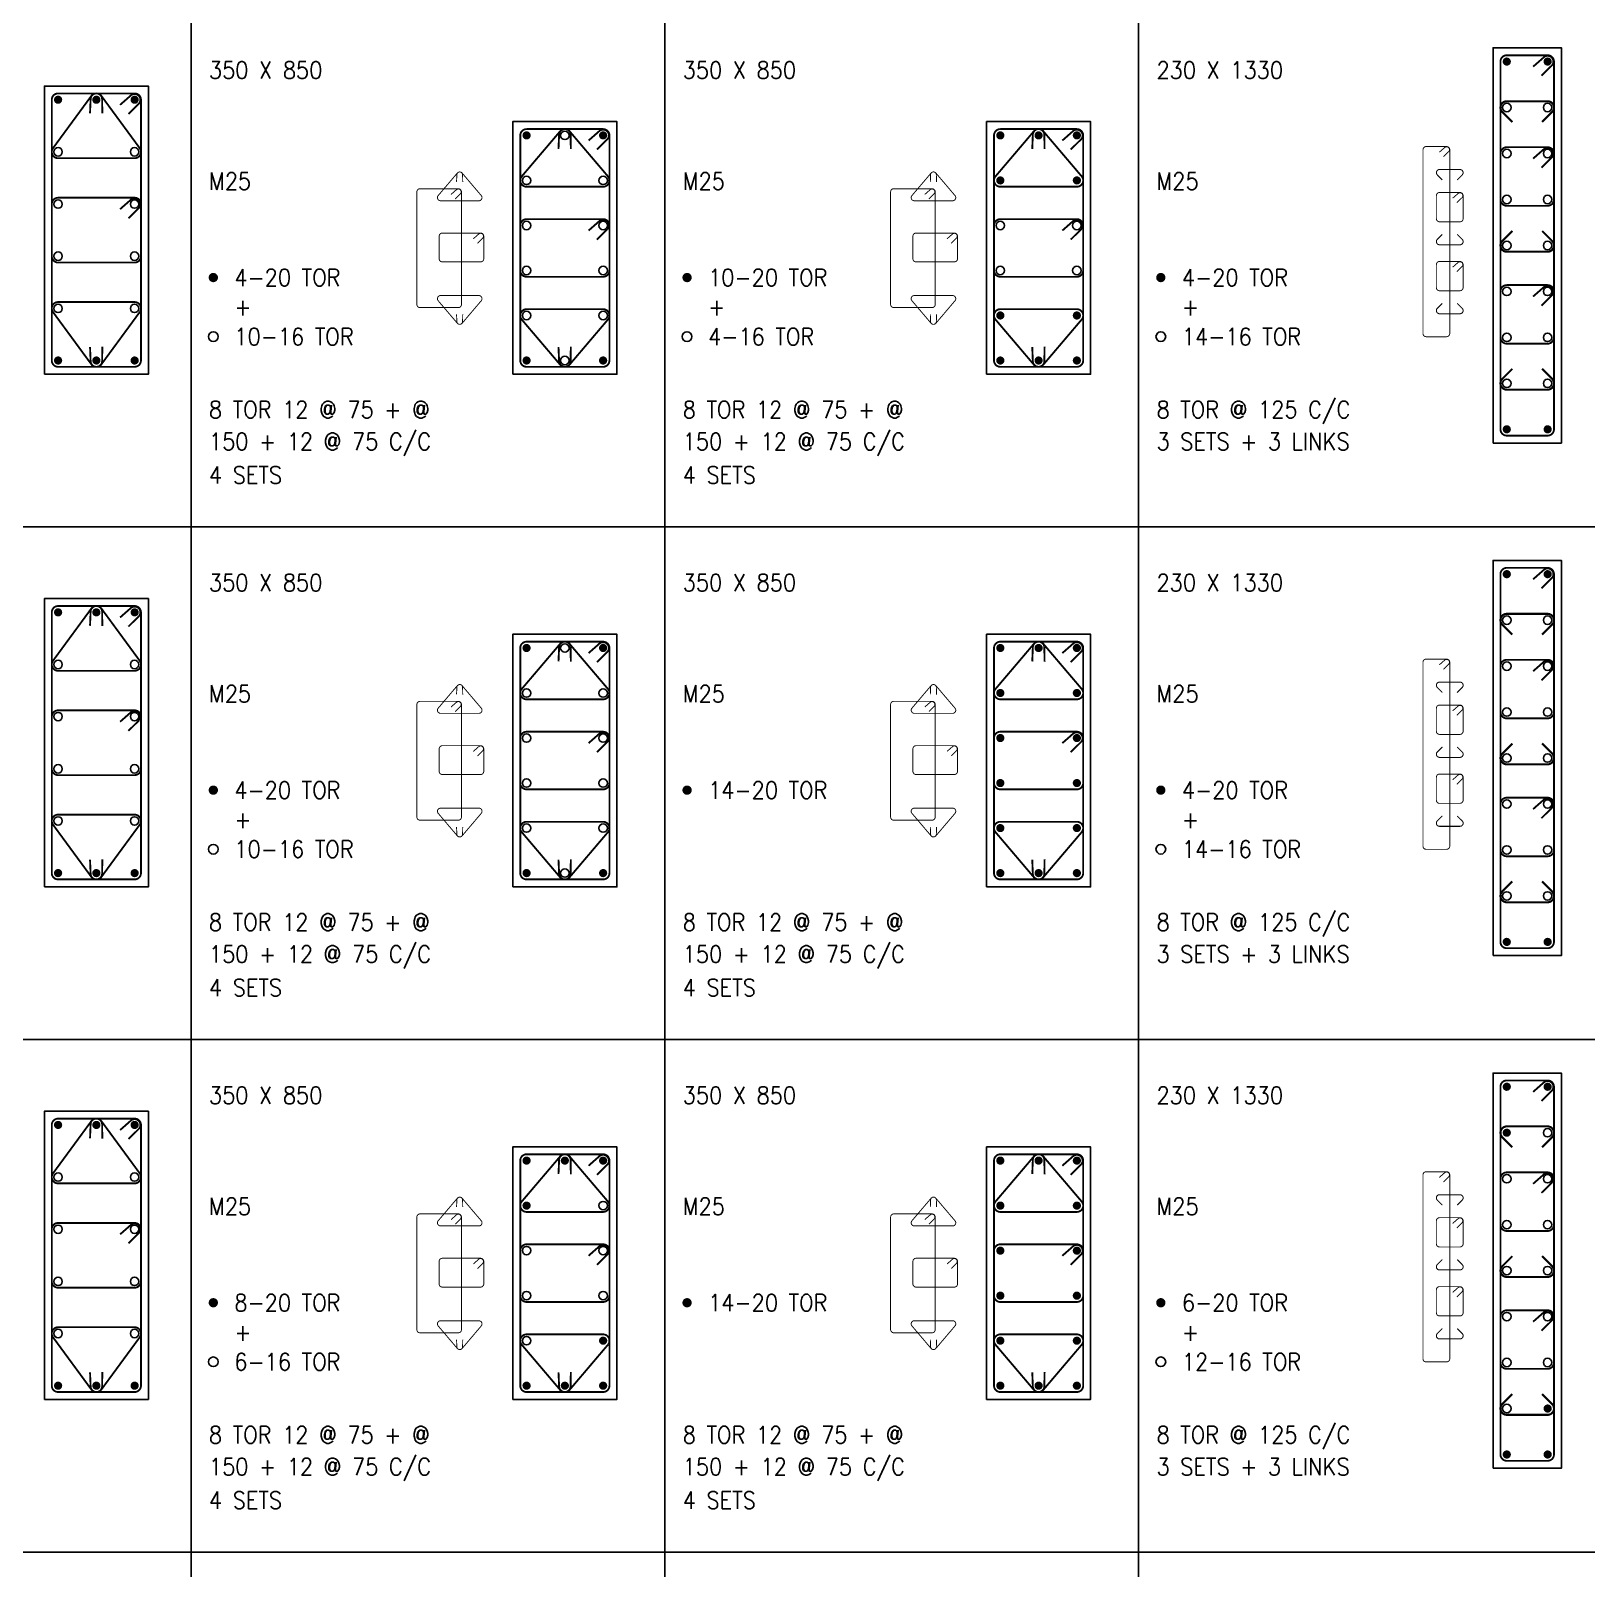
# Model space of a CAD drawing. Extents: x -200722 to 834823, y -494970 to 88783.
# Drawn here: x 244423 to 265358, y -76085 to -55385 of the extents above; entities that cross this region are included whole.
import ezdxf
from ezdxf.enums import TextEntityAlignment as Align

# ---------------------------------------------------------------- set-up
doc = ezdxf.new("R2010")
doc.units = 0
doc.header["$LTSCALE"] = 100
doc.header["$MEASUREMENT"] = 0
for name, color, linetype in [('5', 4, 'CONTINUOUS'), ('COL. SHED. STEEL.', 6, 'CONTINUOUS'), ('column', 240, 'CONTINUOUS'), ('STEEL', 6, 'CONTINUOUS'), ('TEXT', 2, 'CONTINUOUS')]:
    doc.layers.add(name, color=color, linetype=linetype)
doc.styles.add('ROMANS', font='romans.shx')

msp = doc.modelspace()

# ---------------------------------------------------------------- linework, layer by layer
at = {"layer": '5', "color": 7, "lineweight": -2}
for p, q in [((246576.2, -104400.4), (246576.2, -40160.4)), ((252951, -104400.4), (252951, -40160.4)), ((259325.8, -104400.4), (259325.8, -40160.4)), ((223222.7, -62060.4), (305172.7, -62060.4)), ((223222.7, -68960.4), (305172.7, -68960.4)), ((223222.7, -75860.4), (305172.7, -75860.4))]:
    msp.add_line(p, q, dxfattribs=at)
at = {"layer": 'COL. SHED. STEEL.', "color": 140, "linetype": 'Continuous'}
for points, const_width in [([(245231.8, -56260.4), (244718.8, -56959.7, 0.6217139), (244786.3, -57096.5), (245816.1, -57096.5, 0.6217139), (245883.6, -56959.7), (245370.6, -56260.4, 0.5176004)], 25), ([(251535.7, -56740.4), (251022.7, -57343.7, 0.6217139), (251090.1, -57480.5), (252120, -57480.5, 0.6217139), (252187.4, -57343.7), (251674.5, -56740.4, 0.5176004)], 25), ([(257910.5, -56740.4), (257397.5, -57343.7, 0.6217139), (257465, -57480.5), (258494.8, -57480.5, 0.6217139), (258562.3, -57343.7), (258049.3, -56740.4, 0.5176004)], 25), ([(264279.7, -57736.9), (264829.7, -57736.9, 0.4142136), (264914.7, -57651.9), (264914.7, -57033.1, 0.4142136), (264829.7, -56948.1), (264279.7, -56948.1, 0.4142136), (264194.7, -57033.1), (264194.7, -57651.9, 0.4142136)], 25), ([(250156.8, -57298), (249899.4, -57601, 0.6217139), (249933.1, -57669.3), (250448, -57669.3, 0.6217139), (250481.7, -57601), (250224.3, -57298, 0.4933715)], 12.5), ([(256531.6, -57298), (256274.2, -57601, 0.6217139), (256307.9, -57669.3), (256822.8, -57669.3, 0.6217139), (256856.6, -57601), (256599.1, -57298, 0.4933715)], 12.5), ([(263374.8, -57952.3), (263649.8, -57952.3, 0.4142136), (263692.3, -57909.8), (263692.3, -57600.4, 0.4142136), (263649.8, -57557.9), (263374.8, -57557.9, 0.4142136), (263332.3, -57600.4), (263332.3, -57909.8, 0.4142136)], 12.5), ([(263374.8, -58880.4), (263649.8, -58880.4, 0.4142136), (263692.3, -58837.9), (263692.3, -58528.6, 0.4142136), (263649.8, -58486.1), (263374.8, -58486.1, 0.4142136), (263332.3, -58528.6), (263332.3, -58837.9, 0.4142136)], 12.5), ([(264279.7, -59593.1), (264829.7, -59593.1, 0.4142136), (264914.7, -59508.1), (264914.7, -58889.4, 0.4142136), (264829.7, -58804.4), (264279.7, -58804.4, 0.4142136), (264194.7, -58889.4), (264194.7, -59508.1, 0.4142136)], 25), ([(245233.8, -59871.1), (244718.8, -59169.2, -0.6217139), (244786.3, -59032.5), (245816.1, -59032.5, -0.6217139), (245883.6, -59169.2), (245368.7, -59871.1, -0.4933715)], 25), ([(250156.8, -59316.3), (249899.4, -59013.4, -0.6217139), (249933.1, -58945), (250448, -58945, -0.6217139), (250481.7, -59013.4), (250224.3, -59316.3, -0.4933715)], 12.5), ([(256531.6, -59316.3), (256274.2, -59013.4, -0.6217139), (256307.9, -58945), (256822.8, -58945, -0.6217139), (256856.6, -59013.4), (256599.1, -59316.3, -0.4933715)], 12.5), ([(251537.6, -59871.1), (251022.7, -59265.2, -0.6217139), (251090.1, -59128.5), (252120, -59128.5, -0.6217139), (252187.4, -59265.2), (251672.5, -59871.1, -0.4933715)], 25), ([(257912.4, -59871.1), (257397.5, -59265.2, -0.6217139), (257465, -59128.5), (258494.8, -59128.5, -0.6217139), (258562.3, -59265.2), (258047.3, -59871.1, -0.4933715)], 25), ([(245231.8, -63160.4), (244718.8, -63859.7, 0.6217139), (244786.3, -63996.5), (245816.1, -63996.5, 0.6217139), (245883.6, -63859.7), (245370.6, -63160.4, 0.5176004)], 25), ([(251535.7, -63640.4), (251022.7, -64243.7, 0.6217139), (251090.1, -64380.5), (252120, -64380.5, 0.6217139), (252187.4, -64243.7), (251674.5, -63640.4, 0.5176004)], 25), ([(257910.5, -63640.4), (257397.5, -64243.7, 0.6217139), (257465, -64380.5), (258494.8, -64380.5, 0.6217139), (258562.3, -64243.7), (258049.3, -63640.4, 0.5176004)], 25), ([(264279.7, -64636.9), (264829.7, -64636.9, 0.4142136), (264914.7, -64551.9), (264914.7, -63933.1, 0.4142136), (264829.7, -63848.1), (264279.7, -63848.1, 0.4142136), (264194.7, -63933.1), (264194.7, -64551.9, 0.4142136)], 25), ([(250156.8, -64198), (249899.4, -64501, 0.6217139), (249933.1, -64569.3), (250448, -64569.3, 0.6217139), (250481.7, -64501), (250224.3, -64198, 0.4933715)], 12.5), ([(256531.6, -64198), (256274.2, -64501, 0.6217139), (256307.9, -64569.3), (256822.8, -64569.3, 0.6217139), (256856.6, -64501), (256599.1, -64198, 0.4933715)], 12.5), ([(263374.8, -64852.3), (263649.8, -64852.3, 0.4142136), (263692.3, -64809.8), (263692.3, -64500.4, 0.4142136), (263649.8, -64457.9), (263374.8, -64457.9, 0.4142136), (263332.3, -64500.4), (263332.3, -64809.8, 0.4142136)], 12.5), ([(263374.8, -65780.4), (263649.8, -65780.4, 0.4142136), (263692.3, -65737.9), (263692.3, -65428.6, 0.4142136), (263649.8, -65386.1), (263374.8, -65386.1, 0.4142136), (263332.3, -65428.6), (263332.3, -65737.9, 0.4142136)], 12.5), ([(264279.7, -66493.1), (264829.7, -66493.1, 0.4142136), (264914.7, -66408.1), (264914.7, -65789.4, 0.4142136), (264829.7, -65704.4), (264279.7, -65704.4, 0.4142136), (264194.7, -65789.4), (264194.7, -66408.1, 0.4142136)], 25), ([(245233.8, -66771.1), (244718.8, -66069.2, -0.6217139), (244786.3, -65932.5), (245816.1, -65932.5, -0.6217139), (245883.6, -66069.2), (245368.7, -66771.1, -0.4933715)], 25), ([(250156.8, -66216.3), (249899.4, -65913.4, -0.6217139), (249933.1, -65845), (250448, -65845, -0.6217139), (250481.7, -65913.4), (250224.3, -66216.3, -0.4933715)], 12.5), ([(256531.6, -66216.3), (256274.2, -65913.4, -0.6217139), (256307.9, -65845), (256822.8, -65845, -0.6217139), (256856.6, -65913.4), (256599.1, -66216.3, -0.4933715)], 12.5), ([(251537.6, -66771.1), (251022.7, -66165.2, -0.6217139), (251090.1, -66028.5), (252120, -66028.5, -0.6217139), (252187.4, -66165.2), (251672.5, -66771.1, -0.4933715)], 25), ([(257912.4, -66771.1), (257397.5, -66165.2, -0.6217139), (257465, -66028.5), (258494.8, -66028.5, -0.6217139), (258562.3, -66165.2), (258047.3, -66771.1, -0.4933715)], 25), ([(245231.8, -70060.4), (244718.8, -70759.7, 0.6217139), (244786.3, -70896.5), (245816.1, -70896.5, 0.6217139), (245883.6, -70759.7), (245370.6, -70060.4, 0.5176004)], 25), ([(251535.7, -70540.4), (251022.7, -71143.7, 0.6217139), (251090.1, -71280.5), (252120, -71280.5, 0.6217139), (252187.4, -71143.7), (251674.5, -70540.4, 0.5176004)], 25), ([(257910.5, -70540.4), (257397.5, -71143.7, 0.6217139), (257465, -71280.5), (258494.8, -71280.5, 0.6217139), (258562.3, -71143.7), (258049.3, -70540.4, 0.5176004)], 25), ([(264279.7, -71536.9), (264829.7, -71536.9, 0.4142136), (264914.7, -71451.9), (264914.7, -70833.1, 0.4142136), (264829.7, -70748.1), (264279.7, -70748.1, 0.4142136), (264194.7, -70833.1), (264194.7, -71451.9, 0.4142136)], 25), ([(250156.8, -71098), (249899.4, -71401, 0.6217139), (249933.1, -71469.3), (250448, -71469.3, 0.6217139), (250481.7, -71401), (250224.3, -71098, 0.4933715)], 12.5), ([(256531.6, -71098), (256274.2, -71401, 0.6217139), (256307.9, -71469.3), (256822.8, -71469.3, 0.6217139), (256856.6, -71401), (256599.1, -71098, 0.4933715)], 12.5), ([(263374.8, -71752.3), (263649.8, -71752.3, 0.4142136), (263692.3, -71709.8), (263692.3, -71400.4, 0.4142136), (263649.8, -71357.9), (263374.8, -71357.9, 0.4142136), (263332.3, -71400.4), (263332.3, -71709.8, 0.4142136)], 12.5), ([(263374.8, -72680.4), (263649.8, -72680.4, 0.4142136), (263692.3, -72637.9), (263692.3, -72328.6, 0.4142136), (263649.8, -72286.1), (263374.8, -72286.1, 0.4142136), (263332.3, -72328.6), (263332.3, -72637.9, 0.4142136)], 12.5), ([(264279.7, -73393.1), (264829.7, -73393.1, 0.4142136), (264914.7, -73308.1), (264914.7, -72689.4, 0.4142136), (264829.7, -72604.4), (264279.7, -72604.4, 0.4142136), (264194.7, -72689.4), (264194.7, -73308.1, 0.4142136)], 25), ([(245233.8, -73671.1), (244718.8, -72969.2, -0.6217139), (244786.3, -72832.5), (245816.1, -72832.5, -0.6217139), (245883.6, -72969.2), (245368.7, -73671.1, -0.4933715)], 25), ([(250156.8, -73116.3), (249899.4, -72813.4, -0.6217139), (249933.1, -72745), (250448, -72745, -0.6217139), (250481.7, -72813.4), (250224.3, -73116.3, -0.4933715)], 12.5), ([(256531.6, -73116.3), (256274.2, -72813.4, -0.6217139), (256307.9, -72745), (256822.8, -72745, -0.6217139), (256856.6, -72813.4), (256599.1, -73116.3, -0.4933715)], 12.5), ([(251537.6, -73671.1), (251022.7, -73065.2, -0.6217139), (251090.1, -72928.5), (252120, -72928.5, -0.6217139), (252187.4, -73065.2), (251672.5, -73671.1, -0.4933715)], 25), ([(257912.4, -73671.1), (257397.5, -73065.2, -0.6217139), (257465, -72928.5), (258494.8, -72928.5, -0.6217139), (258562.3, -73065.2), (258047.3, -73671.1, -0.4933715)], 25)]:
    msp.add_lwpolyline(points, format="xyb", close=True, dxfattribs=dict(at, const_width=const_width))
for points, const_width in [([(245381.8, -56493.8), (245378.2, -56293.9, 0.9275277), (245223.9, -56298.1), (245215.8, -56490.9)], 25), ([(251685.6, -56973.8), (251682, -56773.9, 0.9275277), (251527.8, -56778.1), (251519.7, -56970.9)], 25), ([(258060.4, -56973.8), (258056.8, -56773.9, 0.9275277), (257902.6, -56778.1), (257894.5, -56970.9)], 25), ([(264746.5, -57224), (264888.6, -57083.3, 0.9275277), (264779, -56974.7), (264634, -57102)], 25), ([(250230.8, -57416), (250229, -57316, 0.9275277), (250151.9, -57318.2), (250147.9, -57414.6)], 12.5), ([(256605.7, -57416), (256603.9, -57316, 0.9275277), (256526.7, -57318.2), (256522.7, -57414.6)], 12.5), ([(263608.2, -57695.9), (263679.3, -57625.5, 0.9275277), (263624.5, -57571.2), (263552, -57634.9)], 12.5), ([(263608.2, -58624), (263679.3, -58553.7, 0.9275277), (263624.5, -58499.3), (263552, -58563)], 12.5), ([(264746.5, -59080.2), (264888.6, -58939.5, 0.9275277), (264779, -58830.9), (264634, -58958.3)], 25), ([(250230.8, -59198.3), (250229, -59298.3, -0.9275277), (250151.9, -59296.2), (250147.9, -59199.8)], 12.5), ([(256605.7, -59198.3), (256603.9, -59298.3, -0.9275277), (256526.7, -59296.2), (256522.7, -59199.8)], 12.5), ([(245381.8, -59635.1), (245378.2, -59835, -0.9275277), (245223.9, -59830.8), (245215.8, -59638)], 25), ([(251685.6, -59635.1), (251682, -59835, -0.9275277), (251527.8, -59830.8), (251519.7, -59638)], 25), ([(258060.4, -59635.1), (258056.8, -59835, -0.9275277), (257902.6, -59830.8), (257894.5, -59638)], 25), ([(245381.8, -63393.8), (245378.2, -63193.9, 0.9275277), (245223.9, -63198.1), (245215.8, -63390.9)], 25), ([(251685.6, -63873.8), (251682, -63673.9, 0.9275277), (251527.8, -63678.1), (251519.7, -63870.9)], 25), ([(258060.4, -63873.8), (258056.8, -63673.9, 0.9275277), (257902.6, -63678.1), (257894.5, -63870.9)], 25), ([(264746.5, -64124), (264888.6, -63983.3, 0.9275277), (264779, -63874.7), (264634, -64002)], 25), ([(250230.8, -64316), (250229, -64216, 0.9275277), (250151.9, -64218.2), (250147.9, -64314.6)], 12.5), ([(256605.7, -64316), (256603.9, -64216, 0.9275277), (256526.7, -64218.2), (256522.7, -64314.6)], 12.5), ([(263608.2, -64595.9), (263679.3, -64525.5, 0.9275277), (263624.5, -64471.2), (263552, -64534.9)], 12.5), ([(263608.2, -65524), (263679.3, -65453.7, 0.9275277), (263624.5, -65399.3), (263552, -65463)], 12.5), ([(264746.5, -65980.2), (264888.6, -65839.5, 0.9275277), (264779, -65730.9), (264634, -65858.3)], 25), ([(250230.8, -66098.3), (250229, -66198.3, -0.9275277), (250151.9, -66196.2), (250147.9, -66099.8)], 12.5), ([(256605.7, -66098.3), (256603.9, -66198.3, -0.9275277), (256526.7, -66196.2), (256522.7, -66099.8)], 12.5), ([(245381.8, -66535.1), (245378.2, -66735, -0.9275277), (245223.9, -66730.8), (245215.8, -66538)], 25), ([(251685.6, -66535.1), (251682, -66735, -0.9275277), (251527.8, -66730.8), (251519.7, -66538)], 25), ([(258060.4, -66535.1), (258056.8, -66735, -0.9275277), (257902.6, -66730.8), (257894.5, -66538)], 25), ([(245381.8, -70293.8), (245378.2, -70093.9, 0.9275277), (245223.9, -70098.1), (245215.8, -70290.9)], 25), ([(251685.6, -70773.8), (251682, -70573.9, 0.9275277), (251527.8, -70578.1), (251519.7, -70770.9)], 25), ([(258060.4, -70773.8), (258056.8, -70573.9, 0.9275277), (257902.6, -70578.1), (257894.5, -70770.9)], 25), ([(264746.5, -71024), (264888.6, -70883.3, 0.9275277), (264779, -70774.7), (264634, -70902)], 25), ([(250230.8, -71216), (250229, -71116, 0.9275277), (250151.9, -71118.2), (250147.9, -71214.6)], 12.5), ([(256605.7, -71216), (256603.9, -71116, 0.9275277), (256526.7, -71118.2), (256522.7, -71214.6)], 12.5), ([(263608.2, -71495.9), (263679.3, -71425.5, 0.9275277), (263624.5, -71371.2), (263552, -71434.9)], 12.5), ([(263608.2, -72424), (263679.3, -72353.7, 0.9275277), (263624.5, -72299.3), (263552, -72363)], 12.5), ([(264746.5, -72880.2), (264888.6, -72739.5, 0.9275277), (264779, -72630.9), (264634, -72758.3)], 25), ([(250230.8, -72998.3), (250229, -73098.3, -0.9275277), (250151.9, -73096.2), (250147.9, -72999.8)], 12.5), ([(256605.7, -72998.3), (256603.9, -73098.3, -0.9275277), (256526.7, -73096.2), (256522.7, -72999.8)], 12.5), ([(245381.8, -73435.1), (245378.2, -73635, -0.9275277), (245223.9, -73630.8), (245215.8, -73438)], 25), ([(251685.6, -73435.1), (251682, -73635, -0.9275277), (251527.8, -73630.8), (251519.7, -73438)], 25), ([(258060.4, -73435.1), (258056.8, -73635, -0.9275277), (257902.6, -73630.8), (257894.5, -73438)], 25)]:
    msp.add_lwpolyline(points, format="xyb", dxfattribs=dict(at, const_width=const_width))
at = {"layer": 'column', "color": 4, "linetype": 'Continuous'}
for points in [[(264094.7, -60930.6), (265014.7, -60930.6), (265014.7, -55610.6), (264094.7, -55610.6)], [(244601.2, -60004.5), (246001.2, -60004.5), (246001.2, -56124.5), (244601.2, -56124.5)], [(250905.1, -60004.5), (252305.1, -60004.5), (252305.1, -56604.5), (250905.1, -56604.5)], [(257279.9, -60004.5), (258679.9, -60004.5), (258679.9, -56604.5), (257279.9, -56604.5)], [(264094.7, -67830.6), (265014.7, -67830.6), (265014.7, -62510.6), (264094.7, -62510.6)], [(244601.2, -66904.5), (246001.2, -66904.5), (246001.2, -63024.5), (244601.2, -63024.5)], [(250905.1, -66904.5), (252305.1, -66904.5), (252305.1, -63504.5), (250905.1, -63504.5)], [(257279.9, -66904.5), (258679.9, -66904.5), (258679.9, -63504.5), (257279.9, -63504.5)], [(264094.7, -74730.6), (265014.7, -74730.6), (265014.7, -69410.6), (264094.7, -69410.6)], [(244601.2, -73804.5), (246001.2, -73804.5), (246001.2, -69924.5), (244601.2, -69924.5)], [(250905.1, -73804.5), (252305.1, -73804.5), (252305.1, -70404.5), (250905.1, -70404.5)], [(257279.9, -73804.5), (258679.9, -73804.5), (258679.9, -70404.5), (257279.9, -70404.5)]]:
    msp.add_lwpolyline(points, close=True, dxfattribs=at)
at = {"layer": 'STEEL', "color": 18, "true_color": 0x000000}
for points, const_width in [([(264279.7, -60830.6), (264829.7, -60830.6, 0.4142136), (264914.7, -60745.6), (264914.7, -55795.6, 0.4142136), (264829.7, -55710.6), (264279.7, -55710.6, 0.4142136), (264194.7, -55795.6), (264194.7, -60745.6, 0.4142136)], 25), ([(244786.2, -59904.5), (245816.2, -59904.5, 0.4142136), (245901.2, -59819.5), (245901.2, -56309.5, 0.4142136), (245816.2, -56224.5), (244786.2, -56224.5, 0.4142136), (244701.2, -56309.5), (244701.2, -59819.5, 0.4142136)], 25), ([(251090.1, -59904.5), (252120.1, -59904.5, 0.4142136), (252205.1, -59819.5), (252205.1, -56789.5, 0.4142136), (252120.1, -56704.5), (251090.1, -56704.5, 0.4142136), (251005.1, -56789.5), (251005.1, -59819.5, 0.4142136)], 25), ([(257464.9, -59904.5), (258494.9, -59904.5, 0.4142136), (258579.9, -59819.5), (258579.9, -56789.5, 0.4142136), (258494.9, -56704.5), (257464.9, -56704.5, 0.4142136), (257379.9, -56789.5), (257379.9, -59819.5, 0.4142136)], 25), ([(263194.8, -59499.2), (263469.8, -59499.2, 0.4142136), (263512.3, -59456.7), (263512.3, -56981.7, 0.4142136), (263469.8, -56939.2), (263194.8, -56939.2, 0.4142136), (263152.3, -56981.7), (263152.3, -59456.7, 0.4142136)], 12.5), ([(249656.4, -59107.2), (250171.4, -59107.2, 0.4142136), (250213.9, -59064.7), (250213.9, -57549.7, 0.4142136), (250171.4, -57507.2), (249656.4, -57507.2, 0.4142136), (249613.9, -57549.7), (249613.9, -59064.7, 0.4142136)], 12.5), ([(256031.2, -59107.2), (256546.2, -59107.2, 0.4142136), (256588.7, -59064.7), (256588.7, -57549.7, 0.4142136), (256546.2, -57507.2), (256031.2, -57507.2, 0.4142136), (255988.7, -57549.7), (255988.7, -59064.7, 0.4142136)], 12.5), ([(246843.6, -58702.9, 1), (246906.1, -58702.9, 1)], 62.5), ([(253218.4, -58702.9, 1), (253280.9, -58702.9, 1)], 62.5), ([(259593.2, -58702.9, 1), (259655.7, -58702.9, 1)], 62.5), ([(264279.7, -67730.6), (264829.7, -67730.6, 0.4142136), (264914.7, -67645.6), (264914.7, -62695.6, 0.4142136), (264829.7, -62610.6), (264279.7, -62610.6, 0.4142136), (264194.7, -62695.6), (264194.7, -67645.6, 0.4142136)], 25), ([(244786.2, -66804.5), (245816.2, -66804.5, 0.4142136), (245901.2, -66719.5), (245901.2, -63209.5, 0.4142136), (245816.2, -63124.5), (244786.2, -63124.5, 0.4142136), (244701.2, -63209.5), (244701.2, -66719.5, 0.4142136)], 25), ([(251090.1, -66804.5), (252120.1, -66804.5, 0.4142136), (252205.1, -66719.5), (252205.1, -63689.5, 0.4142136), (252120.1, -63604.5), (251090.1, -63604.5, 0.4142136), (251005.1, -63689.5), (251005.1, -66719.5, 0.4142136)], 25), ([(257464.9, -66804.5), (258494.9, -66804.5, 0.4142136), (258579.9, -66719.5), (258579.9, -63689.5, 0.4142136), (258494.9, -63604.5), (257464.9, -63604.5, 0.4142136), (257379.9, -63689.5), (257379.9, -66719.5, 0.4142136)], 25), ([(263194.8, -66399.2), (263469.8, -66399.2, 0.4142136), (263512.3, -66356.7), (263512.3, -63881.7, 0.4142136), (263469.8, -63839.2), (263194.8, -63839.2, 0.4142136), (263152.3, -63881.7), (263152.3, -66356.7, 0.4142136)], 12.5), ([(249656.4, -66007.2), (250171.4, -66007.2, 0.4142136), (250213.9, -65964.7), (250213.9, -64449.7, 0.4142136), (250171.4, -64407.2), (249656.4, -64407.2, 0.4142136), (249613.9, -64449.7), (249613.9, -65964.7, 0.4142136)], 12.5), ([(256031.2, -66007.2), (256546.2, -66007.2, 0.4142136), (256588.7, -65964.7), (256588.7, -64449.7, 0.4142136), (256546.2, -64407.2), (256031.2, -64407.2, 0.4142136), (255988.7, -64449.7), (255988.7, -65964.7, 0.4142136)], 12.5), ([(246843.6, -65602.9, 1), (246906.1, -65602.9, 1)], 62.5), ([(253218.4, -65602.9, 1), (253280.9, -65602.9, 1)], 62.5), ([(259593.2, -65602.9, 1), (259655.7, -65602.9, 1)], 62.5), ([(264279.7, -74630.6), (264829.7, -74630.6, 0.4142136), (264914.7, -74545.6), (264914.7, -69595.6, 0.4142136), (264829.7, -69510.6), (264279.7, -69510.6, 0.4142136), (264194.7, -69595.6), (264194.7, -74545.6, 0.4142136)], 25), ([(244786.2, -73704.5), (245816.2, -73704.5, 0.4142136), (245901.2, -73619.5), (245901.2, -70109.5, 0.4142136), (245816.2, -70024.5), (244786.2, -70024.5, 0.4142136), (244701.2, -70109.5), (244701.2, -73619.5, 0.4142136)], 25), ([(251090.1, -73704.5), (252120.1, -73704.5, 0.4142136), (252205.1, -73619.5), (252205.1, -70589.5, 0.4142136), (252120.1, -70504.5), (251090.1, -70504.5, 0.4142136), (251005.1, -70589.5), (251005.1, -73619.5, 0.4142136)], 25), ([(257464.9, -73704.5), (258494.9, -73704.5, 0.4142136), (258579.9, -73619.5), (258579.9, -70589.5, 0.4142136), (258494.9, -70504.5), (257464.9, -70504.5, 0.4142136), (257379.9, -70589.5), (257379.9, -73619.5, 0.4142136)], 25), ([(263194.8, -73299.2), (263469.8, -73299.2, 0.4142136), (263512.3, -73256.7), (263512.3, -70781.7, 0.4142136), (263469.8, -70739.2), (263194.8, -70739.2, 0.4142136), (263152.3, -70781.7), (263152.3, -73256.7, 0.4142136)], 12.5), ([(249656.4, -72907.2), (250171.4, -72907.2, 0.4142136), (250213.9, -72864.7), (250213.9, -71349.7, 0.4142136), (250171.4, -71307.2), (249656.4, -71307.2, 0.4142136), (249613.9, -71349.7), (249613.9, -72864.7, 0.4142136)], 12.5), ([(256031.2, -72907.2), (256546.2, -72907.2, 0.4142136), (256588.7, -72864.7), (256588.7, -71349.7, 0.4142136), (256546.2, -71307.2), (256031.2, -71307.2, 0.4142136), (255988.7, -71349.7), (255988.7, -72864.7, 0.4142136)], 12.5), ([(246843.6, -72502.9, 1), (246906.1, -72502.9, 1)], 62.5), ([(253218.4, -72502.9, 1), (253280.9, -72502.9, 1)], 62.5), ([(259593.2, -72502.9, 1), (259655.7, -72502.9, 1)], 62.5)]:
    msp.add_lwpolyline(points, format="xyb", close=True, dxfattribs=dict(at, const_width=const_width))
at = {"layer": 'STEEL', "color": 18, "linetype": 'Continuous', "true_color": 0x000000, "const_width": 55}
for points in [[(264279.7, -55768.1, -1), (264279.7, -55823.1, -1)], [(264829.7, -55768.1, 1), (264829.7, -55823.1, 1)], [(244786.2, -56282, -1), (244786.2, -56337, -1)], [(245301.2, -56282, 1), (245301.2, -56337, 1)], [(245816.2, -56282, 1), (245816.2, -56337, 1)], [(251090.1, -56762, -1), (251090.1, -56817, -1)], [(252120.1, -56762, 1), (252120.1, -56817, 1)], [(257464.9, -56762, -1), (257464.9, -56817, -1)], [(257979.9, -56762, 1), (257979.9, -56817, 1)], [(258494.9, -56762, 1), (258494.9, -56817, 1)], [(257464.9, -57368, -1), (257464.9, -57423, -1)], [(258494.9, -57368, 1), (258494.9, -57423, 1)], [(257464.9, -59186, -1), (257464.9, -59241, -1)], [(258494.9, -59186, 1), (258494.9, -59241, 1)], [(244786.2, -59847, 1), (244786.2, -59792, 1)], [(245301.2, -59847, -1), (245301.2, -59792, -1)], [(245816.2, -59847, -1), (245816.2, -59792, -1)], [(251090.1, -59847, 1), (251090.1, -59792, 1)], [(252120.1, -59847, -1), (252120.1, -59792, -1)], [(257464.9, -59847, 1), (257464.9, -59792, 1)], [(257979.9, -59847, -1), (257979.9, -59792, -1)], [(258494.9, -59847, -1), (258494.9, -59792, -1)], [(264279.7, -60773.1, 1), (264279.7, -60718.1, 1)], [(264829.7, -60773.1, -1), (264829.7, -60718.1, -1)], [(264279.7, -62668.1, -1), (264279.7, -62723.1, -1)], [(264829.7, -62668.1, 1), (264829.7, -62723.1, 1)], [(244786.2, -63182, -1), (244786.2, -63237, -1)], [(245301.2, -63182, 1), (245301.2, -63237, 1)], [(245816.2, -63182, 1), (245816.2, -63237, 1)], [(251090.1, -63662, -1), (251090.1, -63717, -1)], [(252120.1, -63662, 1), (252120.1, -63717, 1)], [(257464.9, -63662, -1), (257464.9, -63717, -1)], [(257979.9, -63662, 1), (257979.9, -63717, 1)], [(258494.9, -63662, 1), (258494.9, -63717, 1)], [(257464.9, -64268, -1), (257464.9, -64323, -1)], [(258494.9, -64268, 1), (258494.9, -64323, 1)], [(257464.9, -64874, -1), (257464.9, -64929, -1)], [(258494.9, -64874, 1), (258494.9, -64929, 1)], [(257464.9, -65480, -1), (257464.9, -65535, -1)], [(258494.9, -65480, 1), (258494.9, -65535, 1)], [(257464.9, -66086, -1), (257464.9, -66141, -1)], [(258494.9, -66086, 1), (258494.9, -66141, 1)], [(244786.2, -66747, 1), (244786.2, -66692, 1)], [(245301.2, -66747, -1), (245301.2, -66692, -1)], [(245816.2, -66747, -1), (245816.2, -66692, -1)], [(251090.1, -66747, 1), (251090.1, -66692, 1)], [(252120.1, -66747, -1), (252120.1, -66692, -1)], [(257464.9, -66747, 1), (257464.9, -66692, 1)], [(257979.9, -66747, -1), (257979.9, -66692, -1)], [(258494.9, -66747, -1), (258494.9, -66692, -1)], [(264279.7, -67673.1, 1), (264279.7, -67618.1, 1)], [(264829.7, -67673.1, -1), (264829.7, -67618.1, -1)], [(264279.7, -69568.1, -1), (264279.7, -69623.1, -1)], [(264829.7, -69568.1, 1), (264829.7, -69623.1, 1)], [(244786.2, -70082, -1), (244786.2, -70137, -1)], [(245301.2, -70082, 1), (245301.2, -70137, 1)], [(245816.2, -70082, 1), (245816.2, -70137, 1)], [(264279.7, -70241.9, 1), (264279.7, -70186.9, 1)], [(251090.1, -70562, -1), (251090.1, -70617, -1)], [(251605.1, -70562, 1), (251605.1, -70617, 1)], [(252120.1, -70562, 1), (252120.1, -70617, 1)], [(257464.9, -70562, -1), (257464.9, -70617, -1)], [(257979.9, -70562, 1), (257979.9, -70617, 1)], [(258494.9, -70562, 1), (258494.9, -70617, 1)], [(251090.1, -71168, -1), (251090.1, -71223, -1)], [(257464.9, -71168, -1), (257464.9, -71223, -1)], [(258494.9, -71168, 1), (258494.9, -71223, 1)], [(257464.9, -71774, -1), (257464.9, -71829, -1)], [(258494.9, -71774, 1), (258494.9, -71829, 1)], [(257464.9, -72380, -1), (257464.9, -72435, -1)], [(258494.9, -72380, 1), (258494.9, -72435, 1)], [(252120.1, -72986, 1), (252120.1, -73041, 1)], [(257464.9, -72986, -1), (257464.9, -73041, -1)], [(258494.9, -72986, 1), (258494.9, -73041, 1)], [(244786.2, -73647, 1), (244786.2, -73592, 1)], [(245301.2, -73647, -1), (245301.2, -73592, -1)], [(245816.2, -73647, -1), (245816.2, -73592, -1)], [(251090.1, -73647, 1), (251090.1, -73592, 1)], [(251605.1, -73647, -1), (251605.1, -73592, -1)], [(252120.1, -73647, -1), (252120.1, -73592, -1)], [(257464.9, -73647, 1), (257464.9, -73592, 1)], [(257979.9, -73647, -1), (257979.9, -73592, -1)], [(258494.9, -73647, -1), (258494.9, -73592, -1)], [(264829.7, -73954.4, -1), (264829.7, -73899.4, -1)], [(264279.7, -74573.1, 1), (264279.7, -74518.1, 1)], [(264829.7, -74573.1, -1), (264829.7, -74518.1, -1)]]:
    msp.add_lwpolyline(points, format="xyb", close=True, dxfattribs=at)
at = {"layer": 'STEEL', "color": 18, "true_color": 0x000000}
for points, const_width in [([(264746.5, -55986.5), (264888.6, -55845.8, 0.9275277), (264779, -55737.2), (264634, -55864.5)], 25), ([(245733, -56500.3), (245875.1, -56359.6, 0.9275277), (245765.5, -56251), (245620.5, -56378.4)], 25), ([(252036.9, -56980.3), (252178.9, -56839.6, 0.9275277), (252069.3, -56731), (251924.3, -56858.4)], 25), ([(258411.7, -56980.3), (258553.8, -56839.6, 0.9275277), (258444.2, -56731), (258299.2, -56858.4)], 25), ([(263428.2, -57077.1), (263499.3, -57006.8, 0.9275277), (263444.5, -56952.5), (263372, -57016.1)], 12.5), ([(250129.8, -57645.1), (250200.8, -57574.8, 0.9275277), (250146, -57520.4), (250073.5, -57584.1)], 12.5), ([(256504.6, -57645.1), (256575.6, -57574.8, 0.9275277), (256520.8, -57520.4), (256448.3, -57584.1)], 12.5), ([(264746.5, -62886.5), (264888.6, -62745.8, 0.9275277), (264779, -62637.2), (264634, -62764.5)], 25), ([(245733, -63400.3), (245875.1, -63259.6, 0.9275277), (245765.5, -63151), (245620.5, -63278.4)], 25), ([(252036.9, -63880.3), (252178.9, -63739.6, 0.9275277), (252069.3, -63631), (251924.3, -63758.4)], 25), ([(258411.7, -63880.3), (258553.8, -63739.6, 0.9275277), (258444.2, -63631), (258299.2, -63758.4)], 25), ([(263428.2, -63977.1), (263499.3, -63906.8, 0.9275277), (263444.5, -63852.5), (263372, -63916.1)], 12.5), ([(250129.8, -64545.1), (250200.8, -64474.8, 0.9275277), (250146, -64420.4), (250073.5, -64484.1)], 12.5), ([(256504.6, -64545.1), (256575.6, -64474.8, 0.9275277), (256520.8, -64420.4), (256448.3, -64484.1)], 12.5), ([(264746.5, -69786.5), (264888.6, -69645.8, 0.9275277), (264779, -69537.2), (264634, -69664.5)], 25), ([(245733, -70300.3), (245875.1, -70159.6, 0.9275277), (245765.5, -70051), (245620.5, -70178.4)], 25), ([(252036.9, -70780.3), (252178.9, -70639.6, 0.9275277), (252069.3, -70531), (251924.3, -70658.4)], 25), ([(258411.7, -70780.3), (258553.8, -70639.6, 0.9275277), (258444.2, -70531), (258299.2, -70658.4)], 25), ([(263428.2, -70877.1), (263499.3, -70806.8, 0.9275277), (263444.5, -70752.5), (263372, -70816.1)], 12.5), ([(250129.8, -71445.1), (250200.8, -71374.8, 0.9275277), (250146, -71320.4), (250073.5, -71384.1)], 12.5), ([(256504.6, -71445.1), (256575.6, -71374.8, 0.9275277), (256520.8, -71320.4), (256448.3, -71384.1)], 12.5)]:
    msp.add_lwpolyline(points, format="xyb", dxfattribs=dict(at, const_width=const_width))
at = {"layer": 'STEEL', "color": 40}
for points in [[(264354.7, -56609.5, 28, 28, 0), (264219.6, -56474.5, 28, 28, -0.6681786), (264279.7, -56329.4, 28, 28, 0), (264829.7, -56329.4, 28, 28, -0.6681786), (264889.8, -56474.5, 28, 28, 0), (264754.7, -56609.5, 0, 0, 0)], [(263412.3, -57388.6, 14, 14, 0), (263344.8, -57321.1, 14, 14, -0.6681786), (263374.8, -57248.6, 14, 14, 0), (263649.8, -57248.6, 14, 14, -0.6681786), (263679.9, -57321.1, 14, 14, 0), (263612.3, -57388.6, 0, 0, 0)], [(263412.3, -58121.6, 14, 14, 0), (263344.8, -58189.1, 14, 14, 0.6681786), (263374.8, -58261.7, 14, 14, 0), (263649.8, -58261.7, 14, 14, 0.6681786), (263679.9, -58189.1, 14, 14, 0), (263612.3, -58121.6, 0, 0, 0)], [(264354.7, -58075.4, 28, 28, 0), (264219.6, -58210.5, 28, 28, 0.6681786), (264279.7, -58355.6, 28, 28, 0), (264829.7, -58355.6, 28, 28, 0.6681786), (264889.8, -58210.5, 28, 28, 0), (264754.7, -58075.4, 0, 0, 0)], [(263412.3, -59049.7, 14, 14, 0), (263344.8, -59117.3, 14, 14, 0.6681786), (263374.8, -59189.8, 14, 14, 0), (263649.8, -59189.8, 14, 14, 0.6681786), (263679.9, -59117.3, 14, 14, 0), (263612.3, -59049.7, 0, 0, 0)], [(264354.7, -59931.7, 28, 28, 0), (264219.6, -60066.7, 28, 28, 0.6681786), (264279.7, -60211.9, 28, 28, 0), (264829.7, -60211.9, 28, 28, 0.6681786), (264889.8, -60066.7, 28, 28, 0), (264754.7, -59931.7, 0, 0, 0)], [(264354.7, -63509.5, 28, 28, 0), (264219.6, -63374.5, 28, 28, -0.6681786), (264279.7, -63229.4, 28, 28, 0), (264829.7, -63229.4, 28, 28, -0.6681786), (264889.8, -63374.5, 28, 28, 0), (264754.7, -63509.5, 0, 0, 0)], [(263412.3, -64288.6, 14, 14, 0), (263344.8, -64221.1, 14, 14, -0.6681786), (263374.8, -64148.6, 14, 14, 0), (263649.8, -64148.6, 14, 14, -0.6681786), (263679.9, -64221.1, 14, 14, 0), (263612.3, -64288.6, 0, 0, 0)], [(263412.3, -65021.6, 14, 14, 0), (263344.8, -65089.1, 14, 14, 0.6681786), (263374.8, -65161.7, 14, 14, 0), (263649.8, -65161.7, 14, 14, 0.6681786), (263679.9, -65089.1, 14, 14, 0), (263612.3, -65021.6, 0, 0, 0)], [(264354.7, -64975.4, 28, 28, 0), (264219.6, -65110.5, 28, 28, 0.6681786), (264279.7, -65255.6, 28, 28, 0), (264829.7, -65255.6, 28, 28, 0.6681786), (264889.8, -65110.5, 28, 28, 0), (264754.7, -64975.4, 0, 0, 0)], [(263412.3, -65949.7, 14, 14, 0), (263344.8, -66017.3, 14, 14, 0.6681786), (263374.8, -66089.8, 14, 14, 0), (263649.8, -66089.8, 14, 14, 0.6681786), (263679.9, -66017.3, 14, 14, 0), (263612.3, -65949.7, 0, 0, 0)], [(264354.7, -66831.7, 28, 28, 0), (264219.6, -66966.7, 28, 28, 0.6681786), (264279.7, -67111.9, 28, 28, 0), (264829.7, -67111.9, 28, 28, 0.6681786), (264889.8, -66966.7, 28, 28, 0), (264754.7, -66831.7, 0, 0, 0)], [(264354.7, -70409.5, 28, 28, 0), (264219.6, -70274.5, 28, 28, -0.6681786), (264279.7, -70129.4, 28, 28, 0), (264829.7, -70129.4, 28, 28, -0.6681786), (264889.8, -70274.5, 28, 28, 0), (264754.7, -70409.5, 0, 0, 0)], [(263412.3, -71188.6, 14, 14, 0), (263344.8, -71121.1, 14, 14, -0.6681786), (263374.8, -71048.6, 14, 14, 0), (263649.8, -71048.6, 14, 14, -0.6681786), (263679.9, -71121.1, 14, 14, 0), (263612.3, -71188.6, 0, 0, 0)], [(263412.3, -71921.6, 14, 14, 0), (263344.8, -71989.1, 14, 14, 0.6681786), (263374.8, -72061.7, 14, 14, 0), (263649.8, -72061.7, 14, 14, 0.6681786), (263679.9, -71989.1, 14, 14, 0), (263612.3, -71921.6, 0, 0, 0)], [(264354.7, -71875.4, 28, 28, 0), (264219.6, -72010.5, 28, 28, 0.6681786), (264279.7, -72155.6, 28, 28, 0), (264829.7, -72155.6, 28, 28, 0.6681786), (264889.8, -72010.5, 28, 28, 0), (264754.7, -71875.4, 0, 0, 0)], [(263412.3, -72849.7, 14, 14, 0), (263344.8, -72917.3, 14, 14, 0.6681786), (263374.8, -72989.8, 14, 14, 0), (263649.8, -72989.8, 14, 14, 0.6681786), (263679.9, -72917.3, 14, 14, 0), (263612.3, -72849.7, 0, 0, 0)], [(264354.7, -73731.7, 28, 28, 0), (264219.6, -73866.7, 28, 28, 0.6681786), (264279.7, -74011.9, 28, 28, 0), (264829.7, -74011.9, 28, 28, 0.6681786), (264889.8, -73866.7, 28, 28, 0), (264754.7, -73731.7, 0, 0, 0)]]:
    msp.add_lwpolyline(points, format="xyseb", dxfattribs=at)
for points, const_width in [([(244786.2, -57628.5), (245816.2, -57628.5, -0.4142136), (245901.2, -57713.5), (245901.2, -58415.5, -0.4142136), (245816.2, -58500.5), (244786.2, -58500.5, -0.4142136), (244701.2, -58415.5), (244701.2, -57713.5, -0.4142136)], 25), ([(251090.1, -57916.5), (252120.1, -57916.5, -0.4142136), (252205.1, -58001.5), (252205.1, -58607.5, -0.4142136), (252120.1, -58692.5), (251090.1, -58692.5, -0.4142136), (251005.1, -58607.5), (251005.1, -58001.5, -0.4142136)], 25), ([(257464.9, -57916.5), (258494.9, -57916.5, -0.4142136), (258579.9, -58001.5), (258579.9, -58607.5, -0.4142136), (258494.9, -58692.5), (257464.9, -58692.5, -0.4142136), (257379.9, -58607.5), (257379.9, -58001.5, -0.4142136)], 25), ([(249956.4, -58104.1), (250471.4, -58104.1, -0.4142136), (250513.9, -58146.6), (250513.9, -58449.6, -0.4142136), (250471.4, -58492.1), (249956.4, -58492.1, -0.4142136), (249913.9, -58449.6), (249913.9, -58146.6, -0.4142136)], 12.5), ([(256331.2, -58104.1), (256846.2, -58104.1, -0.4142136), (256888.7, -58146.6), (256888.7, -58449.6, -0.4142136), (256846.2, -58492.1), (256331.2, -58492.1, -0.4142136), (256288.7, -58449.6), (256288.7, -58146.6, -0.4142136)], 12.5), ([(244786.2, -64528.5), (245816.2, -64528.5, -0.4142136), (245901.2, -64613.5), (245901.2, -65315.5, -0.4142136), (245816.2, -65400.5), (244786.2, -65400.5, -0.4142136), (244701.2, -65315.5), (244701.2, -64613.5, -0.4142136)], 25), ([(251090.1, -64816.5), (252120.1, -64816.5, -0.4142136), (252205.1, -64901.5), (252205.1, -65507.5, -0.4142136), (252120.1, -65592.5), (251090.1, -65592.5, -0.4142136), (251005.1, -65507.5), (251005.1, -64901.5, -0.4142136)], 25), ([(257464.9, -64816.5), (258494.9, -64816.5, -0.4142136), (258579.9, -64901.5), (258579.9, -65507.5, -0.4142136), (258494.9, -65592.5), (257464.9, -65592.5, -0.4142136), (257379.9, -65507.5), (257379.9, -64901.5, -0.4142136)], 25), ([(249956.4, -65004.1), (250471.4, -65004.1, -0.4142136), (250513.9, -65046.6), (250513.9, -65349.6, -0.4142136), (250471.4, -65392.1), (249956.4, -65392.1, -0.4142136), (249913.9, -65349.6), (249913.9, -65046.6, -0.4142136)], 12.5), ([(256331.2, -65004.1), (256846.2, -65004.1, -0.4142136), (256888.7, -65046.6), (256888.7, -65349.6, -0.4142136), (256846.2, -65392.1), (256331.2, -65392.1, -0.4142136), (256288.7, -65349.6), (256288.7, -65046.6, -0.4142136)], 12.5), ([(244786.2, -71428.5), (245816.2, -71428.5, -0.4142136), (245901.2, -71513.5), (245901.2, -72215.5, -0.4142136), (245816.2, -72300.5), (244786.2, -72300.5, -0.4142136), (244701.2, -72215.5), (244701.2, -71513.5, -0.4142136)], 25), ([(251090.1, -71716.5), (252120.1, -71716.5, -0.4142136), (252205.1, -71801.5), (252205.1, -72407.5, -0.4142136), (252120.1, -72492.5), (251090.1, -72492.5, -0.4142136), (251005.1, -72407.5), (251005.1, -71801.5, -0.4142136)], 25), ([(257464.9, -71716.5), (258494.9, -71716.5, -0.4142136), (258579.9, -71801.5), (258579.9, -72407.5, -0.4142136), (258494.9, -72492.5), (257464.9, -72492.5, -0.4142136), (257379.9, -72407.5), (257379.9, -71801.5, -0.4142136)], 25), ([(249956.4, -71904.1), (250471.4, -71904.1, -0.4142136), (250513.9, -71946.6), (250513.9, -72249.6, -0.4142136), (250471.4, -72292.1), (249956.4, -72292.1, -0.4142136), (249913.9, -72249.6), (249913.9, -71946.6, -0.4142136)], 12.5), ([(256331.2, -71904.1), (256846.2, -71904.1, -0.4142136), (256888.7, -71946.6), (256888.7, -72249.6, -0.4142136), (256846.2, -72292.1), (256331.2, -72292.1, -0.4142136), (256288.7, -72249.6), (256288.7, -71946.6, -0.4142136)], 12.5)]:
    msp.add_lwpolyline(points, format="xyb", close=True, dxfattribs=dict(at, const_width=const_width))
for points, const_width in [([(245733, -57904.3), (245875.1, -57763.6, 0.9275277), (245765.5, -57655), (245620.5, -57782.4)], 25), ([(252036.9, -58192.3), (252178.9, -58051.6, 0.9275277), (252069.3, -57943), (251924.3, -58070.4)], 25), ([(258411.7, -58192.3), (258553.8, -58051.6, 0.9275277), (258444.2, -57943), (258299.2, -58070.4)], 25), ([(250429.8, -58242), (250500.8, -58171.7, 0.9275277), (250446, -58117.4), (250373.5, -58181.1)], 12.5), ([(256804.6, -58242), (256875.6, -58171.7, 0.9275277), (256820.8, -58117.4), (256748.3, -58181.1)], 12.5), ([(245733, -64804.3), (245875.1, -64663.6, 0.9275277), (245765.5, -64555), (245620.5, -64682.4)], 25), ([(252036.9, -65092.3), (252178.9, -64951.6, 0.9275277), (252069.3, -64843), (251924.3, -64970.4)], 25), ([(258411.7, -65092.3), (258553.8, -64951.6, 0.9275277), (258444.2, -64843), (258299.2, -64970.4)], 25), ([(250429.8, -65142), (250500.8, -65071.7, 0.9275277), (250446, -65017.4), (250373.5, -65081.1)], 12.5), ([(256804.6, -65142), (256875.6, -65071.7, 0.9275277), (256820.8, -65017.4), (256748.3, -65081.1)], 12.5), ([(245733, -71704.3), (245875.1, -71563.6, 0.9275277), (245765.5, -71455), (245620.5, -71582.4)], 25), ([(252036.9, -71992.3), (252178.9, -71851.6, 0.9275277), (252069.3, -71743), (251924.3, -71870.4)], 25), ([(258411.7, -71992.3), (258553.8, -71851.6, 0.9275277), (258444.2, -71743), (258299.2, -71870.4)], 25), ([(250429.8, -72042), (250500.8, -71971.7, 0.9275277), (250446, -71917.4), (250373.5, -71981.1)], 12.5), ([(256804.6, -72042), (256875.6, -71971.7, 0.9275277), (256820.8, -71917.4), (256748.3, -71981.1)], 12.5)]:
    msp.add_lwpolyline(points, format="xyb", dxfattribs=dict(at, const_width=const_width))
at = {"layer": 'STEEL', "color": 0}
for centre, radius in [((264279.7, -56414.4), 57), ((264829.7, -56414.4), 57), ((251605.1, -56789.5), 57), ((244786.2, -57011.5), 57), ((245816.2, -57011.5), 57), ((264279.7, -57033.1), 57), ((264829.7, -57033.1), 57), ((251090.1, -57395.5), 57), ((252120.1, -57395.5), 57), ((244786.2, -57713.5), 57), ((245816.2, -57713.5), 57), ((264279.7, -57651.9), 57), ((264829.7, -57651.9), 57), ((251090.1, -58001.5), 57), ((252120.1, -58001.5), 57), ((257464.9, -58001.5), 57), ((258494.9, -58001.5), 57), ((244786.2, -58415.5), 57), ((245816.2, -58415.5), 57), ((264279.7, -58270.6), 57), ((264829.7, -58270.6), 57), ((251090.1, -58607.5), 57), ((252120.1, -58607.5), 57), ((257464.9, -58607.5), 57), ((258494.9, -58607.5), 57), ((264279.7, -58889.4), 57), ((264829.7, -58889.4), 57), ((244786.2, -59117.5), 57), ((245816.2, -59117.5), 57), ((251090.1, -59213.5), 57), ((252120.1, -59213.5), 57), ((246874.8, -59497.9), 65.3), ((253249.7, -59497.9), 65.3), ((259624.5, -59497.9), 65.3), ((264279.7, -59508.1), 57), ((264829.7, -59508.1), 57), ((251605.1, -59819.3), 57), ((264279.7, -60126.9), 57), ((264829.7, -60126.9), 57), ((264279.7, -63314.4), 57), ((264829.7, -63314.4), 57), ((251605.1, -63689.5), 57), ((244786.2, -63911.5), 57), ((245816.2, -63911.5), 57), ((264279.7, -63933.1), 57), ((264829.7, -63933.1), 57), ((251090.1, -64295.5), 57), ((252120.1, -64295.5), 57), ((244786.2, -64613.5), 57), ((245816.2, -64613.5), 57), ((264279.7, -64551.9), 57), ((264829.7, -64551.9), 57), ((251090.1, -64901.5), 57), ((252120.1, -64901.5), 57), ((244786.2, -65315.5), 57), ((245816.2, -65315.5), 57), ((264279.7, -65170.6), 57), ((264829.7, -65170.6), 57), ((251090.1, -65507.5), 57), ((252120.1, -65507.5), 57), ((264279.7, -65789.4), 57), ((264829.7, -65789.4), 57), ((244786.2, -66017.5), 57), ((245816.2, -66017.5), 57), ((251090.1, -66113.5), 57), ((252120.1, -66113.5), 57), ((246874.8, -66397.9), 65.3), ((259624.5, -66397.9), 65.3), ((264279.7, -66408.1), 57), ((264829.7, -66408.1), 57), ((251605.1, -66719.3), 57), ((264279.7, -67026.9), 57), ((264829.7, -67026.9), 57), ((264829.7, -70214.4), 57), ((244786.2, -70811.5), 57), ((245816.2, -70811.5), 57), ((264279.7, -70833.1), 57), ((264829.7, -70833.1), 57), ((252120.1, -71195.5), 57), ((244786.2, -71513.5), 57), ((245816.2, -71513.5), 57), ((264279.7, -71451.9), 57), ((264829.7, -71451.9), 57), ((251090.1, -71801.5), 57), ((252120.1, -71801.5), 57), ((264279.7, -72070.6), 57), ((264829.7, -72070.6), 57), ((244786.2, -72215.5), 57), ((245816.2, -72215.5), 57), ((251090.1, -72407.5), 57), ((252120.1, -72407.5), 57), ((264279.7, -72689.4), 57), ((264829.7, -72689.4), 57), ((244786.2, -72917.5), 57), ((245816.2, -72917.5), 57), ((251090.1, -73013.5), 57), ((246874.8, -73297.9), 65.3), ((259624.5, -73297.9), 65.3), ((264279.7, -73308.1), 57), ((264829.7, -73308.1), 57), ((264279.7, -73926.9), 57)]:
    msp.add_circle(centre, radius, dxfattribs=at)

# ---------------------------------------------------------------- texts
at = {"layer": 'TEXT', "color": 18, "ltscale": 5, "true_color": 0x000000, "style": 'ROMANS', "width": 0.9}
for s, p in [('350 X 850', (246816.4, -55910.4)), ('350 X 850', (253191.2, -55910.4)), ('230 X 1330', (259566.1, -55910.4)), ('M25', (246816.4, -57405.4)), ('M25', (253191.2, -57405.4)), ('M25', (259566.1, -57405.4)), ('4-20 TOR', (247158.1, -58702.9)), ('10-20 TOR', (253532.9, -58702.9)), ('4-20 TOR', (259907.7, -58702.9)), ('+', (247158.1, -59100.4)), ('+', (253532.9, -59100.4)), ('+', (259907.7, -59100.4)), ('10-16 TOR', (247158.1, -59497.9)), ('4-16 TOR', (253532.9, -59497.9)), ('14-16 TOR', (259907.7, -59497.9)), ('8 TOR 12 @ 75 + @ ', (246816.4, -60480.4)), ('8 TOR 12 @ 75 + @ ', (253191.2, -60480.4)), ('8 TOR @ 125 C/C', (259566.1, -60480.4)), ('150 + 12 @ 75 C/C', (246816.4, -60910)), ('150 + 12 @ 75 C/C', (253191.2, -60910)), ('3 SETS + 3 LINKS', (259566.1, -60910)), ('4 SETS', (246816.4, -61360.5)), ('4 SETS', (253191.2, -61360.5)), ('350 X 850', (246816.4, -62810.4)), ('350 X 850', (253191.2, -62810.4)), ('230 X 1330', (259566.1, -62810.4)), ('M25', (246816.4, -64305.4)), ('M25', (253191.2, -64305.4)), ('M25', (259566.1, -64305.4)), ('4-20 TOR', (247158.1, -65602.9)), ('14-20 TOR', (253532.9, -65602.9)), ('4-20 TOR', (259907.7, -65602.9)), ('+', (247158.1, -66000.4)), ('+', (259907.7, -66000.4)), ('10-16 TOR', (247158.1, -66397.9)), ('14-16 TOR', (259907.7, -66397.9)), ('8 TOR 12 @ 75 + @ ', (246816.4, -67380.4)), ('8 TOR 12 @ 75 + @ ', (253191.2, -67380.4)), ('8 TOR @ 125 C/C', (259566.1, -67380.4)), ('150 + 12 @ 75 C/C', (246816.4, -67810)), ('150 + 12 @ 75 C/C', (253191.2, -67810)), ('3 SETS + 3 LINKS', (259566.1, -67810)), ('4 SETS', (246816.4, -68260.5)), ('4 SETS', (253191.2, -68260.5)), ('350 X 850', (246816.4, -69710.4)), ('350 X 850', (253191.2, -69710.4)), ('230 X 1330', (259566.1, -69710.4)), ('M25', (246816.4, -71205.4)), ('M25', (253191.2, -71205.4)), ('M25', (259566.1, -71205.4)), ('8-20 TOR', (247158.1, -72502.9)), ('14-20 TOR', (253532.9, -72502.9)), ('6-20 TOR', (259907.7, -72502.9)), ('+', (247158.1, -72900.4)), ('+', (259907.7, -72900.4)), ('6-16 TOR', (247158.1, -73297.9)), ('12-16 TOR', (259907.7, -73297.9)), ('8 TOR 12 @ 75 + @ ', (246816.4, -74280.4)), ('8 TOR 12 @ 75 + @ ', (253191.2, -74280.4)), ('8 TOR @ 125 C/C', (259566.1, -74280.4)), ('150 + 12 @ 75 C/C', (246816.4, -74710)), ('150 + 12 @ 75 C/C', (253191.2, -74710)), ('3 SETS + 3 LINKS', (259566.1, -74710)), ('4 SETS', (246816.4, -75160.5)), ('4 SETS', (253191.2, -75160.5))]:
    msp.add_text(s, height=230, dxfattribs=at).set_placement(p, align=Align.MIDDLE_LEFT)

doc.saveas('drawing.dxf')
